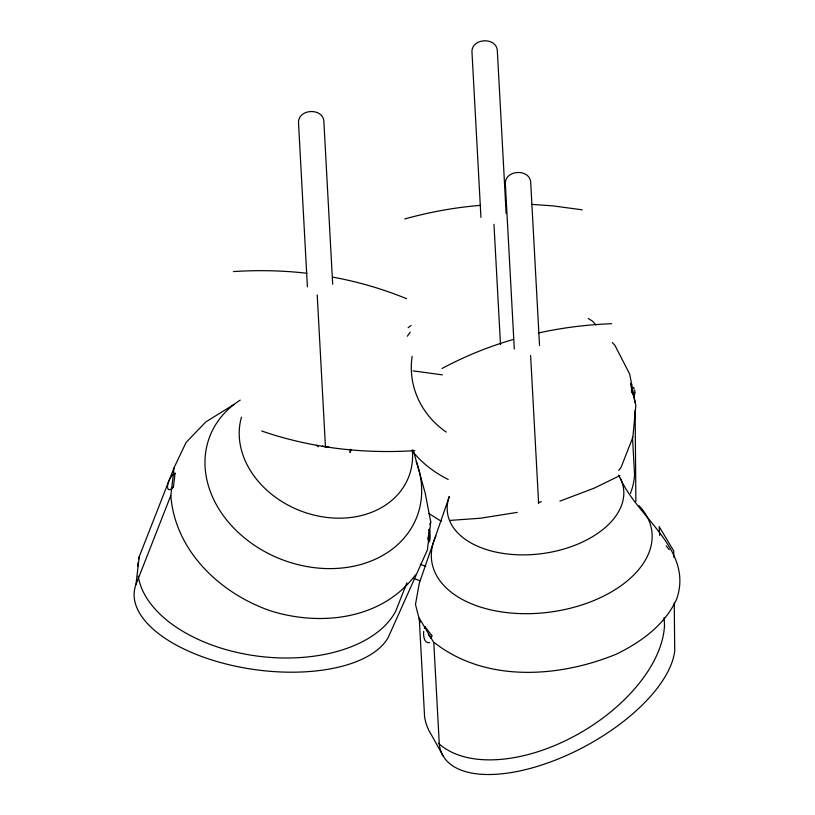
<?xml version="1.0" encoding="UTF-8"?>
<svg xmlns="http://www.w3.org/2000/svg" width="815" height="815" viewBox="0 0 815 815"><rect width="100%" height="100%" fill="white"/><g stroke="black" fill="none" stroke-linecap="round" stroke-linejoin="round"><path stroke-width="1.22" d="M423.708 631.33C423.342 635.394 423.749 643.442 429.576 642.658M431.655 635.354L431.206 638.41L428.364 634.732M413.256 450.155L425.196 493.095L430.738 521.895L427.437 549.799L388.246 637.401A129.993 61.441 8 0 1 236.513 666.415A129.993 61.441 8 0 1 135.952 584.498L139.263 556.594L174.125 467.596L186.064 442.484L205.828 421.895L234.2 404.322M135.952 584.498L170.824 495.5L174.125 467.596M350.389 449.259L350.012 452.447L351.061 449.778M424.35 628.304L424.829 626.491L431.919 635.69L431.206 638.41M449.289 496.579L419.277 583.275L415.477 604.486L420.092 622.405M406.879 582.796L395.866 610.893A132.438 78.097 6.8 0 1 256.684 655.994A132.438 78.097 6.8 0 1 138.214 576.134M429.821 524.239L430.738 521.895M424.747 627.397L425.094 626.837M630.678 384.293L631.696 384.415L630.515 383.437L632.593 394.114L633.785 395.092L631.747 391.495M618.758 470.438L621.05 467.392L632.868 437.268L635.812 405.432L629.679 374.075L614.897 345.315L612.309 342.524M173.452 486.708L171.629 488.674A8.884 3.566 -64.6 0 1 167.554 485.536A8.884 3.566 -64.6 0 1 173.32 474.422L175.082 472.995L173.391 487.248L171.629 488.674M415.497 574.901C382.194 619.349 321.538 626.552 271.334 611.107C220.692 594.023 174.95 551.083 170.824 495.5M408.152 327.712L411.106 325.399M173.32 474.422L175.021 473.525M442.036 368.482C464.805 356.328 488.817 346.497 513.623 339.376M619.909 475.614L594.145 488.175L559.915 501.123M538.308 502.712L541.323 501.643M404.739 218.97C429.495 212.063 454.892 207.438 480.514 205.36M538.746 332.917C562.717 327.64 587.157 324.625 611.688 323.708M517.25 512.39L480.188 518.248L450.257 520.378M429.098 529.974L429.648 531.095A5.919 1.019 89.4 0 1 429.943 539.387A5.919 1.019 89.4 0 1 428.527 540.6L428.069 538.705L429.189 529.2L429.648 531.095M233.406 271.578C257.886 269.979 282.51 270.468 306.888 273.259M414.855 450.613C363.205 454.037 310.719 447.934 261.717 431.003M531.706 204.412L552.815 205.849L582.226 209.842M442.372 374.869L412.971 370.866M332.52 277.11C357.897 281.654 382.765 288.968 406.634 298.718M588.236 318.451L592.464 321.12L595.918 324.839M428.782 513.44L441.475 521.427M434.609 642.821C485.883 682.858 559.324 677.642 616.568 654.058C641.303 641.884 664.877 624.932 676.613 599.168C693.85 550.013 637.839 518.096 620.307 478.303M316.77 445.184L318.135 446.752M666.212 545.795L669.237 549.718M631.91 392.229L633.133 393.9A5.919 1.233 68 0 0 633.693 394.552M443.279 756.218L431.39 734.814A132.438 76.274 -30.8 0 1 424.584 716.772L419.246 618.137L433.794 642.577L439.132 741.212A129.993 59.913 -28.3 0 0 553.782 760.721A129.993 59.913 -28.3 0 0 674.728 650.767L674.239 602.774M631.228 390.365L633.133 393.9L635.068 402.712M633.571 387.278L634.141 388.673M634.62 390.151L635.16 392.912M428.527 540.6L428.16 537.931M634.528 393.115L634.6 393.523A5.919 1.233 68 0 1 634.457 394.766M659.651 535.394L659.172 526.541L673.72 550.981L673.781 557.297M664.103 617.587L664.51 625.176A132.438 76.274 -30.8 0 1 572.048 737.392A132.438 76.274 -30.8 0 1 438.368 743.127M632.481 436.677L634.539 474.615A132.438 81.775 -12.4 0 1 630.403 493.462M539.53 345.519L530.667 181.714C528.935 168.624 505.718 169.846 505.31 183.018L514.306 349.065M530.616 355.513L538.634 503.609M506.146 213.54L497.293 50.021C495.561 36.94 472.343 38.152 471.936 51.325L480.932 217.381M493.971 224.329L500.491 344.582M332.683 284.282L323.83 120.763C322.098 107.682 298.881 108.894 298.473 122.067L307.398 286.86M317.218 294.908L325.44 446.803M635.13 410.322L635.883 501.582M639.011 505.738A111.074 66.667 -7.8 0 1 552.876 611.698A111.074 66.667 -7.8 0 1 435.903 536.046M618.524 475.135A88.855 53.332 -7.8 0 1 541.15 553.731A88.855 53.332 -7.8 0 1 449.269 496.559M446.213 432.062A88.855 81.49 -3.2 0 1 412.146 356.308M448.179 479.434A111.074 101.865 -3.2 0 1 412.41 451.265M407.347 336.228A111.074 101.865 -3.2 0 1 410.281 332.133M425.868 566.313A132.438 81.775 -12.4 0 1 420.296 564.255M420.061 580.718A129.993 65.302 -11.6 0 1 414.03 578.487M137.704 566.262A132.438 78.097 6.8 0 1 138.051 562.595M138.682 558.968A132.438 78.097 6.8 0 1 139.263 556.594M328.74 446.977A12.694 9.933 -3.1 0 1 322.332 445.968M416.2 461.402A111.074 88.662 21.4 0 1 361.442 564.316A111.074 88.662 21.4 0 1 223.911 516.404A111.074 88.662 21.4 0 1 240.231 400.104M412.288 449.839A88.855 70.925 21.4 0 1 319.551 516.303A88.855 70.925 21.4 0 1 241.454 417.209"/></g></svg>
